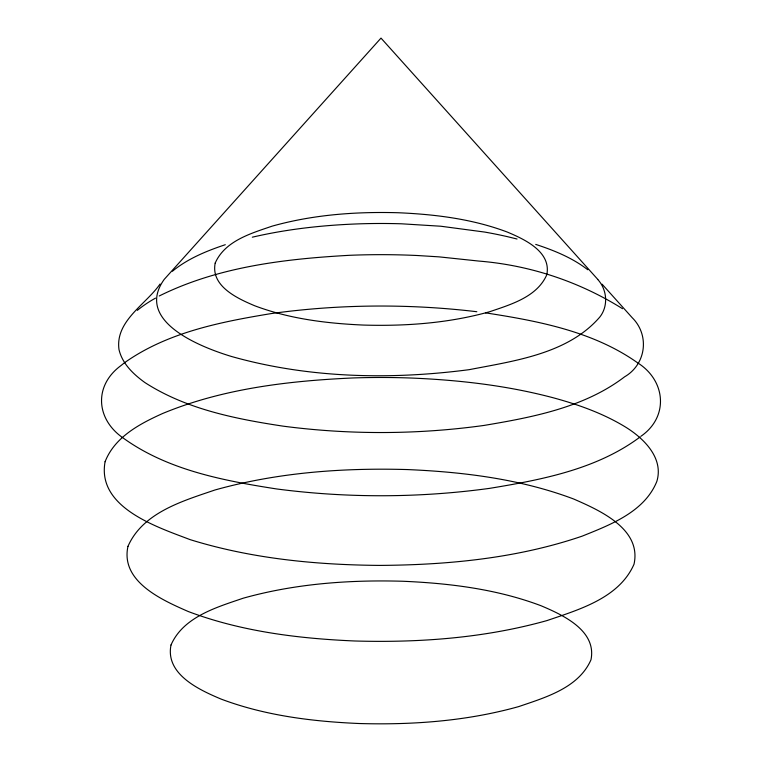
<?xml version="1.0" encoding="UTF-8"?>
<svg xmlns="http://www.w3.org/2000/svg" width="762" height="762" viewBox="0 0 762 762"><rect width="100%" height="100%" fill="white"/><g stroke="black" fill="none" stroke-linecap="round" stroke-linejoin="round"><path stroke-width="1.14" d="M160.058 284.016C146.075 304.352 114.986 320.935 118.996 349.577C122.32 363.817 133.474 374.304 144.904 382.562C186.071 409.137 235.325 418.91 283.054 426.148C349.672 434.883 417.471 434.664 484.022 425.434C532.809 417.243 584.397 407.47 624.64 376.79A37.357 37.357 0 0 0 632.222 317.725L602.075 284.169M640.918 436.283C669.15 416.776 665.778 380.371 637.47 362.722C593.169 331.375 538.096 320.973 485.48 312.849M172.441 271.224C187.823 258.594 206.578 250.955 225.295 244.707M640.013 437.036C596.722 469.344 541.753 479.755 489.614 488.356C419.024 498.015 347.148 498.196 276.511 488.937C223.428 480.651 167.802 470.154 123.33 438.121C95.755 419.224 93.64 385.534 121.082 365.493L124.53 362.722C167.24 332.442 220.199 321.993 270.891 313.63C339.071 304.124 408.48 303.6 476.831 311.725M159.239 295.98C218.027 266.767 284.721 258.899 349.482 255.308A771.868 771.868 0 0 1 417.557 255.527L439.007 256.861L478.936 261.08A319.068 319.068 0 0 1 622.535 308.715M252.308 237.192C287.512 228.991 323.593 225.076 359.683 223.828A662.159 662.159 0 0 1 401.498 223.799L440.798 226.228L484.756 232.077A445.703 445.703 0 0 1 507.549 236.687L517.036 239.011M535.724 244.392C554.069 250.422 572.386 257.813 587.759 269.748M597.818 279.435L381 38.1L164.201 279.406C134.064 321.45 201.378 347.339 231.458 356.473C308.467 378.219 390.192 379.99 469.192 369.665C514.464 360.864 567.947 353.968 599.856 316.992C608.505 305.953 607.114 289.693 597.789 279.511M137.303 310.372A121.349 121.349 0 0 1 155.543 298.113M105.08 461.734C96.66 507.616 157.143 527.009 190.052 539.61C251.26 558.594 315.687 564.89 379.543 565.404C447.923 564.975 517.188 558.327 582.225 536.124C610.429 524.761 644.604 511.845 656.844 481.384C664.045 457.629 643.071 437.617 624.611 426.501C602.447 413.128 577.825 404.432 552.926 397.697C507.111 385.562 459.753 380.105 412.48 378.085A816.54 816.54 0 0 0 352.882 377.962C288.436 380.876 222.752 388.582 162.706 413.461C139.779 423.786 114.738 436.959 105.08 461.734M127.959 546.373C120.225 581.692 162.392 600.189 188.3 611.534C241.383 631.527 298.352 638.575 354.721 640.985C419.319 642.833 484.67 638.061 547.087 620.544C579.196 609.552 619.23 598.065 634.032 564.175C641.775 528.857 599.599 510.359 573.691 499.015C520.617 479.022 463.639 471.973 407.27 469.563C342.681 467.716 277.32 472.488 214.903 490.004C182.794 500.996 142.77 512.483 127.959 546.373M215.189 263.08C210.541 286.141 237.392 298.475 254.737 305.772C289.512 318.878 326.85 323.488 363.779 325.079C406.108 326.288 448.932 323.155 489.833 311.677C510.873 304.476 537.105 296.951 546.802 274.739C551.459 251.679 524.599 239.344 507.263 232.048C472.478 218.942 435.15 214.332 398.212 212.741C355.892 211.531 313.068 214.665 272.167 226.143C251.127 233.343 224.895 240.868 215.189 263.08M171.002 644.995C165.106 674.218 199.12 689.829 221.085 699.078C265.128 715.661 312.41 721.509 359.197 723.519C412.804 725.053 467.039 721.09 518.836 706.555C545.478 697.43 578.701 687.896 590.988 659.768C596.884 630.555 562.87 614.944 540.915 605.695C496.862 589.102 449.58 583.254 402.803 581.254C349.196 579.72 294.961 583.682 243.164 598.218C216.513 607.333 183.29 616.877 171.002 644.995"/></g></svg>
